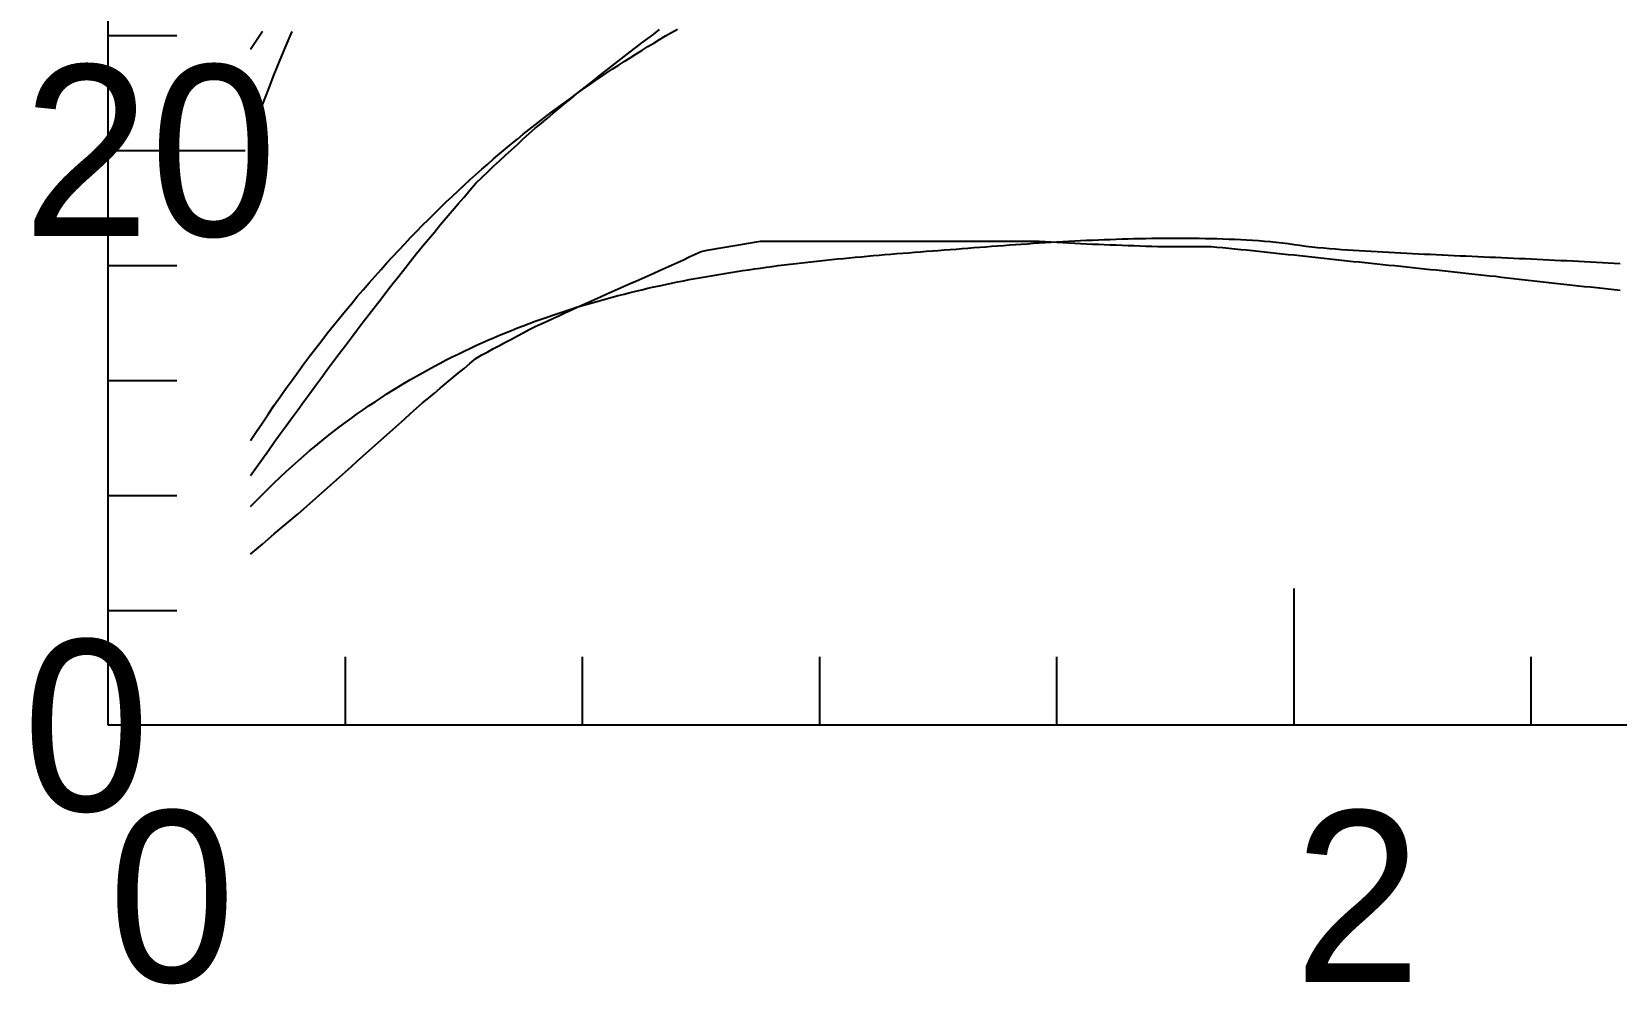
# Model space of a CAD drawing. Extents: x -35 to 179, y -35 to 147.
# Drawn here: x -3.6 to 70.5, y -12.1 to 32.4 of the extents above; entities that cross this region are included whole.
import ezdxf

# ---------------------------------------------------------------- set-up
doc = ezdxf.new("R2010")
doc.units = 0

msp = doc.modelspace()

# ---------------------------------------------------------------- linework, layer by layer
at = {"color": 0}
for p, q in [((0, 32.256), (3.2, 32.256)), ((0, 26.88), (6.4, 26.88)), ((0, 21.504), (3.2, 21.504)), ((0, 16.128), (3.2, 16.128)), ((0, 10.752), (3.2, 10.752)), ((55.456, 0), (55.456, 6.4)), ((0, 5.376), (3.2, 5.376)), ((11.091, 0), (11.091, 3.2)), ((22.182, 0), (22.182, 3.2)), ((33.273, 0), (33.273, 3.2)), ((44.365, 0), (44.365, 3.2)), ((66.547, 0), (66.547, 3.2))]:
    msp.add_line(p, q, dxfattribs=at)
msp.add_lwpolyline([(0, 0), (0, 120.959), (179.2, 120.959), (179.2, 0)], close=True, dxfattribs=at)
at = {"color": 3}
msp.add_lwpolyline([(6.655, 13.312), (6.932, 13.735), (7.209, 14.153), (7.487, 14.563), (7.764, 14.968), (8.041, 15.367), (8.318, 15.759), (8.596, 16.146), (8.873, 16.527), (9.15, 16.902), (9.427, 17.272), (9.705, 17.637), (9.982, 17.996), (10.259, 18.35), (10.537, 18.699), (10.814, 19.043), (11.091, 19.382), (11.368, 19.716), (11.646, 20.046), (11.923, 20.371), (12.2, 20.691), (12.478, 21.007), (12.755, 21.319), (13.032, 21.626), (13.309, 21.929), (13.587, 22.227), (13.864, 22.522), (14.141, 22.813), (14.418, 23.099), (14.696, 23.382), (14.973, 23.661), (15.25, 23.936), (15.528, 24.207), (15.805, 24.474), (16.082, 24.738), (16.359, 24.999), (16.637, 25.255), (16.914, 25.509), (17.191, 25.759), (17.469, 26.005), (17.746, 26.249), (18.023, 26.489), (18.3, 26.725), (18.578, 26.959), (18.855, 27.19), (19.132, 27.417), (19.409, 27.642), (19.687, 27.863), (19.964, 28.082), (20.241, 28.298), (20.519, 28.511), (20.796, 28.721), (21.073, 28.928), (21.35, 29.133), (21.628, 29.335), (21.905, 29.534), (22.182, 29.731), (22.46, 29.925), (22.737, 30.117), (23.014, 30.306), (23.291, 30.493), (23.569, 30.678), (23.846, 30.86), (24.123, 31.04), (24.4, 31.218), (24.678, 31.393), (24.955, 31.566), (25.232, 31.738), (25.51, 31.906), (25.787, 32.073), (26.064, 32.238), (26.341, 32.401), (26.619, 32.562)], dxfattribs=at)
at = {"color": 4}
msp.add_lwpolyline([(6.655, 11.687), (6.932, 12.079), (7.209, 12.469), (7.487, 12.857), (7.764, 13.243), (8.041, 13.627), (8.318, 14.01), (8.596, 14.39), (8.873, 14.768), (9.15, 15.144), (9.427, 15.518), (9.705, 15.9), (9.982, 16.277), (10.259, 16.653), (10.537, 17.027), (10.814, 17.398), (11.091, 17.768), (11.368, 18.136), (11.646, 18.502), (11.923, 18.866), (12.2, 19.228), (12.478, 19.589), (12.755, 19.947), (13.032, 20.304), (13.309, 20.659), (13.587, 21.012), (13.864, 21.363), (14.141, 21.713), (14.418, 22.061), (14.696, 22.407), (14.973, 22.738), (15.25, 23.07), (15.528, 23.4), (15.805, 23.729), (16.082, 24.056), (16.359, 24.382), (16.637, 24.706), (16.914, 25.028), (17.191, 25.349), (17.469, 25.624), (17.746, 25.885), (18.023, 26.145), (18.3, 26.403), (18.578, 26.66), (18.855, 26.915), (19.132, 27.169), (19.409, 27.421), (19.687, 27.672), (19.964, 27.922), (20.241, 28.152), (20.519, 28.384), (20.796, 28.615), (21.073, 28.845), (21.35, 29.073), (21.628, 29.3), (21.905, 29.526), (22.182, 29.75), (22.46, 29.973), (22.737, 30.194), (23.014, 30.413), (23.291, 30.63), (23.569, 30.847), (23.846, 31.062), (24.123, 31.276), (24.4, 31.489), (24.678, 31.701), (24.955, 31.911), (25.232, 32.121), (25.51, 32.33), (25.787, 32.537)], dxfattribs=at)
at = {"color": 5}
msp.add_lwpolyline([(6.655, 31.623), (6.932, 32.046), (7.209, 32.469)], dxfattribs=at)
at = {"color": 2}
for points in [[(6.655, 27.512), (6.932, 28.271), (7.209, 29.011), (7.487, 29.733), (7.764, 30.438), (8.041, 31.126), (8.318, 31.798), (8.596, 32.454)], [(6.655, 10.231), (6.932, 10.519), (7.209, 10.801), (7.487, 11.077), (7.764, 11.347), (8.041, 11.61), (8.318, 11.868), (8.596, 12.12), (8.873, 12.367), (9.15, 12.609), (9.427, 12.845), (9.705, 13.077), (9.982, 13.303), (10.259, 13.524), (10.537, 13.741), (10.814, 13.953), (11.091, 14.161), (11.368, 14.364), (11.646, 14.563), (11.923, 14.758), (12.2, 14.949), (12.478, 15.135), (12.755, 15.318), (13.032, 15.496), (13.309, 15.671), (13.587, 15.842), (13.864, 16.01), (14.141, 16.174), (14.418, 16.334), (14.696, 16.491), (14.973, 16.644), (15.25, 16.795), (15.528, 16.942), (15.805, 17.085), (16.082, 17.226), (16.359, 17.363), (16.637, 17.498), (16.914, 17.629), (17.191, 17.758), (17.469, 17.884), (17.746, 18.007), (18.023, 18.127), (18.3, 18.244), (18.578, 18.359), (18.855, 18.471), (19.132, 18.581), (19.409, 18.688), (19.687, 18.793), (19.964, 18.895), (20.241, 18.995), (20.519, 19.093), (20.796, 19.188), (21.073, 19.281), (21.35, 19.372), (21.628, 19.461), (21.905, 19.547), (22.182, 19.632), (22.46, 19.714), (22.737, 19.795), (23.014, 19.873), (23.291, 19.95), (23.569, 20.025), (23.846, 20.098), (24.123, 20.169), (24.4, 20.238), (24.678, 20.306), (24.955, 20.372), (25.232, 20.436), (25.51, 20.499), (25.787, 20.56), (26.064, 20.619), (26.341, 20.677), (26.619, 20.734), (26.896, 20.789), (27.173, 20.842), (27.451, 20.894), (27.728, 20.945), (28.005, 20.995), (28.282, 21.043), (28.56, 21.09), (28.837, 21.136), (29.114, 21.18), (29.392, 21.224), (29.669, 21.266), (29.946, 21.307), (30.223, 21.347), (30.501, 21.386), (30.778, 21.424), (31.055, 21.461), (31.332, 21.497), (31.61, 21.532), (31.887, 21.567), (32.164, 21.6), (32.442, 21.632), (32.719, 21.664), (32.996, 21.695), (33.273, 21.725), (33.551, 21.754), (33.828, 21.783), (34.105, 21.811), (34.383, 21.838), (34.66, 21.865), (34.937, 21.891), (35.214, 21.916), (35.492, 21.941), (35.769, 21.966), (36.046, 21.99), (36.323, 22.013), (36.601, 22.036), (36.878, 22.059), (37.155, 22.081), (37.433, 22.103), (37.71, 22.125), (37.987, 22.146), (38.264, 22.167), (38.542, 22.188), (38.819, 22.209), (39.096, 22.23), (39.374, 22.252), (39.651, 22.273), (39.928, 22.295), (40.205, 22.317), (40.483, 22.339), (40.76, 22.36), (41.037, 22.382), (41.314, 22.403), (41.592, 22.424), (41.869, 22.445), (42.146, 22.465), (42.424, 22.485), (42.701, 22.505), (42.978, 22.524), (43.255, 22.542), (43.533, 22.56), (43.81, 22.577), (44.087, 22.594), (44.365, 22.61), (44.642, 22.626), (44.919, 22.641), (45.196, 22.655), (45.474, 22.669), (45.751, 22.682), (46.028, 22.694), (46.305, 22.706), (46.583, 22.717), (46.86, 22.727), (47.137, 22.736), (47.415, 22.745), (47.692, 22.753), (47.969, 22.759), (48.246, 22.766), (48.524, 22.771), (48.801, 22.775), (49.078, 22.779), (49.356, 22.781), (49.633, 22.783), (49.91, 22.784), (50.187, 22.784), (50.465, 22.782), (50.742, 22.78), (51.019, 22.776), (51.296, 22.772), (51.574, 22.766), (51.851, 22.759), (52.128, 22.751), (52.406, 22.741), (52.683, 22.73), (52.96, 22.717), (53.237, 22.702), (53.515, 22.686), (53.792, 22.668), (54.069, 22.647), (54.347, 22.624), (54.624, 22.597), (54.901, 22.566), (55.178, 22.53), (55.456, 22.489), (55.733, 22.447), (56.01, 22.41), (56.288, 22.378), (56.565, 22.349), (56.842, 22.324), (57.119, 22.3), (57.397, 22.278), (57.674, 22.257), (57.951, 22.237), (58.228, 22.219), (58.506, 22.201), (58.783, 22.184), (59.06, 22.168), (59.338, 22.152), (59.615, 22.137), (59.892, 22.122), (60.169, 22.107), (60.447, 22.093), (60.724, 22.079), (61.001, 22.066), (61.279, 22.052), (61.556, 22.039), (61.833, 22.026), (62.11, 22.013), (62.388, 22.001), (62.665, 21.988), (62.942, 21.975), (63.219, 21.963), (63.497, 21.95), (63.774, 21.938), (64.051, 21.925), (64.329, 21.913), (64.606, 21.9), (64.883, 21.888), (65.16, 21.875), (65.438, 21.863), (65.715, 21.85), (65.992, 21.837), (66.27, 21.824), (66.547, 21.811), (66.824, 21.798), (67.101, 21.785), (67.379, 21.772), (67.656, 21.758), (67.933, 21.745), (68.21, 21.731), (68.488, 21.717), (68.765, 21.703), (69.042, 21.689), (69.32, 21.675), (69.597, 21.66), (69.874, 21.646), (70.151, 21.631), (70.429, 21.616), (70.706, 21.601)]]:
    msp.add_lwpolyline(points, dxfattribs=at)
at = {"color": 6}
msp.add_lwpolyline([(6.655, 8.004), (6.932, 8.24), (7.209, 8.476), (7.487, 8.713), (7.764, 8.949), (8.041, 9.185), (8.318, 9.421), (8.596, 9.658), (8.873, 9.894), (9.15, 10.13), (9.427, 10.366), (9.705, 10.618), (9.982, 10.866), (10.259, 11.113), (10.537, 11.361), (10.814, 11.609), (11.091, 11.857), (11.368, 12.104), (11.646, 12.352), (11.923, 12.6), (12.2, 12.848), (12.478, 13.095), (12.755, 13.343), (13.032, 13.591), (13.309, 13.839), (13.587, 14.086), (13.864, 14.334), (14.141, 14.582), (14.418, 14.83), (14.696, 15.077), (14.973, 15.304), (15.25, 15.536), (15.528, 15.768), (15.805, 15.999), (16.082, 16.231), (16.359, 16.463), (16.637, 16.694), (16.914, 16.926), (17.191, 17.158), (17.469, 17.325), (17.746, 17.473), (18.023, 17.621), (18.3, 17.769), (18.578, 17.917), (18.855, 18.065), (19.132, 18.213), (19.409, 18.361), (19.687, 18.509), (19.964, 18.657), (20.241, 18.777), (20.519, 18.903), (20.796, 19.03), (21.073, 19.156), (21.35, 19.282), (21.628, 19.408), (21.905, 19.534), (22.182, 19.66), (22.46, 19.787), (22.737, 19.911), (23.014, 20.035), (23.291, 20.159), (23.569, 20.283), (23.846, 20.407), (24.123, 20.53), (24.4, 20.654), (24.678, 20.778), (24.955, 20.902), (25.232, 21.026), (25.51, 21.151), (25.787, 21.276), (26.064, 21.401), (26.341, 21.526), (26.619, 21.651), (26.896, 21.776), (27.173, 21.901), (27.451, 22.026), (27.728, 22.151), (28.005, 22.222), (28.282, 22.269), (28.56, 22.316), (28.837, 22.363), (29.114, 22.41), (29.392, 22.457), (29.669, 22.504), (29.946, 22.551), (30.223, 22.598), (30.501, 22.645), (30.778, 22.637), (31.055, 22.637), (31.332, 22.637), (31.61, 22.637), (31.887, 22.637), (32.164, 22.637), (32.442, 22.637), (32.719, 22.637), (32.996, 22.637), (33.273, 22.637), (33.551, 22.637), (33.828, 22.637), (34.105, 22.637), (34.383, 22.637), (34.66, 22.637), (34.937, 22.637), (35.214, 22.637), (35.492, 22.637), (35.769, 22.637), (36.046, 22.637), (36.323, 22.637), (36.601, 22.637), (36.878, 22.637), (37.155, 22.637), (37.433, 22.637), (37.71, 22.637), (37.987, 22.637), (38.264, 22.637), (38.542, 22.637), (38.819, 22.637), (39.096, 22.637), (39.374, 22.637), (39.651, 22.637), (39.928, 22.637), (40.205, 22.637), (40.483, 22.637), (40.76, 22.637), (41.037, 22.637), (41.314, 22.637), (41.592, 22.637), (41.869, 22.637), (42.146, 22.637), (42.424, 22.637), (42.701, 22.637), (42.978, 22.637), (43.255, 22.637), (43.533, 22.637), (43.81, 22.628), (44.087, 22.613), (44.365, 22.598), (44.642, 22.583), (44.919, 22.568), (45.196, 22.553), (45.474, 22.538), (45.751, 22.523), (46.028, 22.508), (46.305, 22.494), (46.583, 22.484), (46.86, 22.473), (47.137, 22.463), (47.415, 22.453), (47.692, 22.442), (47.969, 22.432), (48.246, 22.422), (48.524, 22.411), (48.801, 22.401), (49.078, 22.396), (49.356, 22.396), (49.633, 22.396), (49.91, 22.396), (50.187, 22.396), (50.465, 22.396), (50.742, 22.396), (51.019, 22.396), (51.296, 22.396), (51.574, 22.396), (51.851, 22.368), (52.128, 22.34), (52.406, 22.313), (52.683, 22.285), (52.96, 22.258), (53.237, 22.23), (53.515, 22.203), (53.792, 22.175), (54.069, 22.148), (54.347, 22.118), (54.624, 22.087), (54.901, 22.056), (55.178, 22.025), (55.456, 21.995), (55.733, 21.964), (56.01, 21.933), (56.288, 21.902), (56.565, 21.871), (56.842, 21.84), (57.119, 21.811), (57.397, 21.782), (57.674, 21.754), (57.951, 21.725), (58.228, 21.696), (58.506, 21.668), (58.783, 21.639), (59.06, 21.61), (59.338, 21.582), (59.615, 21.553), (59.892, 21.524), (60.169, 21.496), (60.447, 21.467), (60.724, 21.438), (61.001, 21.41), (61.279, 21.381), (61.556, 21.352), (61.833, 21.324), (62.11, 21.295), (62.388, 21.265), (62.665, 21.235), (62.942, 21.205), (63.219, 21.176), (63.497, 21.146), (63.774, 21.116), (64.051, 21.086), (64.329, 21.056), (64.606, 21.027), (64.883, 20.997), (65.16, 20.964), (65.438, 20.931), (65.715, 20.899), (65.992, 20.867), (66.27, 20.835), (66.547, 20.803), (66.824, 20.771), (67.101, 20.739), (67.379, 20.707), (67.656, 20.677), (67.933, 20.647), (68.21, 20.617), (68.488, 20.587), (68.765, 20.557), (69.042, 20.528), (69.32, 20.498), (69.597, 20.468), (69.874, 20.438), (70.151, 20.408), (70.429, 20.378), (70.706, 20.349)], dxfattribs=at)

# ---------------------------------------------------------------- texts
at = {"color": 0}
for s, p in [('20', (-4, 22.88)), ('0', (-4, -4)), ('0', (0, -12)), ('2', (55.456, -12))]:
    msp.add_text(s, height=8, dxfattribs=at).set_placement(p)

doc.saveas('drawing.dxf')
